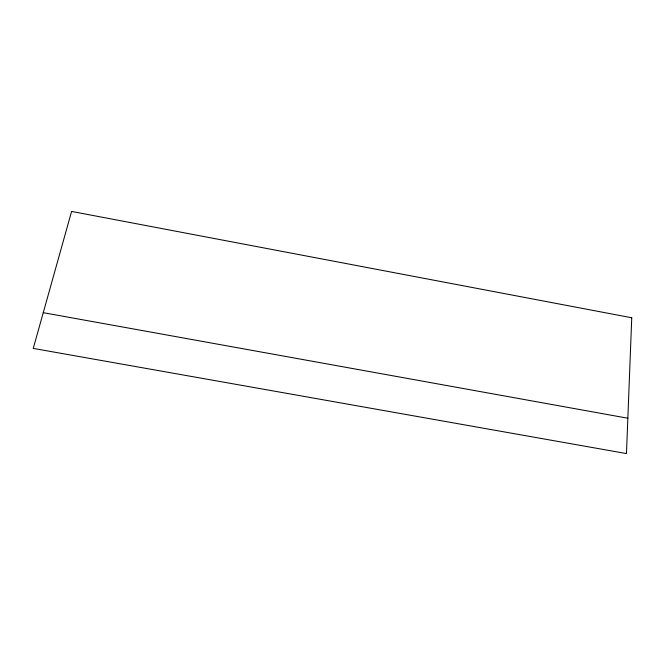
<?xml version="1.0" encoding="UTF-8"?>
<svg xmlns="http://www.w3.org/2000/svg" width="665" height="665" viewBox="0 0 665 665"><rect width="100%" height="100%" fill="white"/><g stroke="black" fill="none" stroke-linecap="round" stroke-linejoin="round"><path stroke-width="1" d="M43.25 312.675L627.851 418.227M631.75 317.77L626.472 453.572L33.25 348.402L71.604 211.428L631.75 317.77"/></g></svg>
